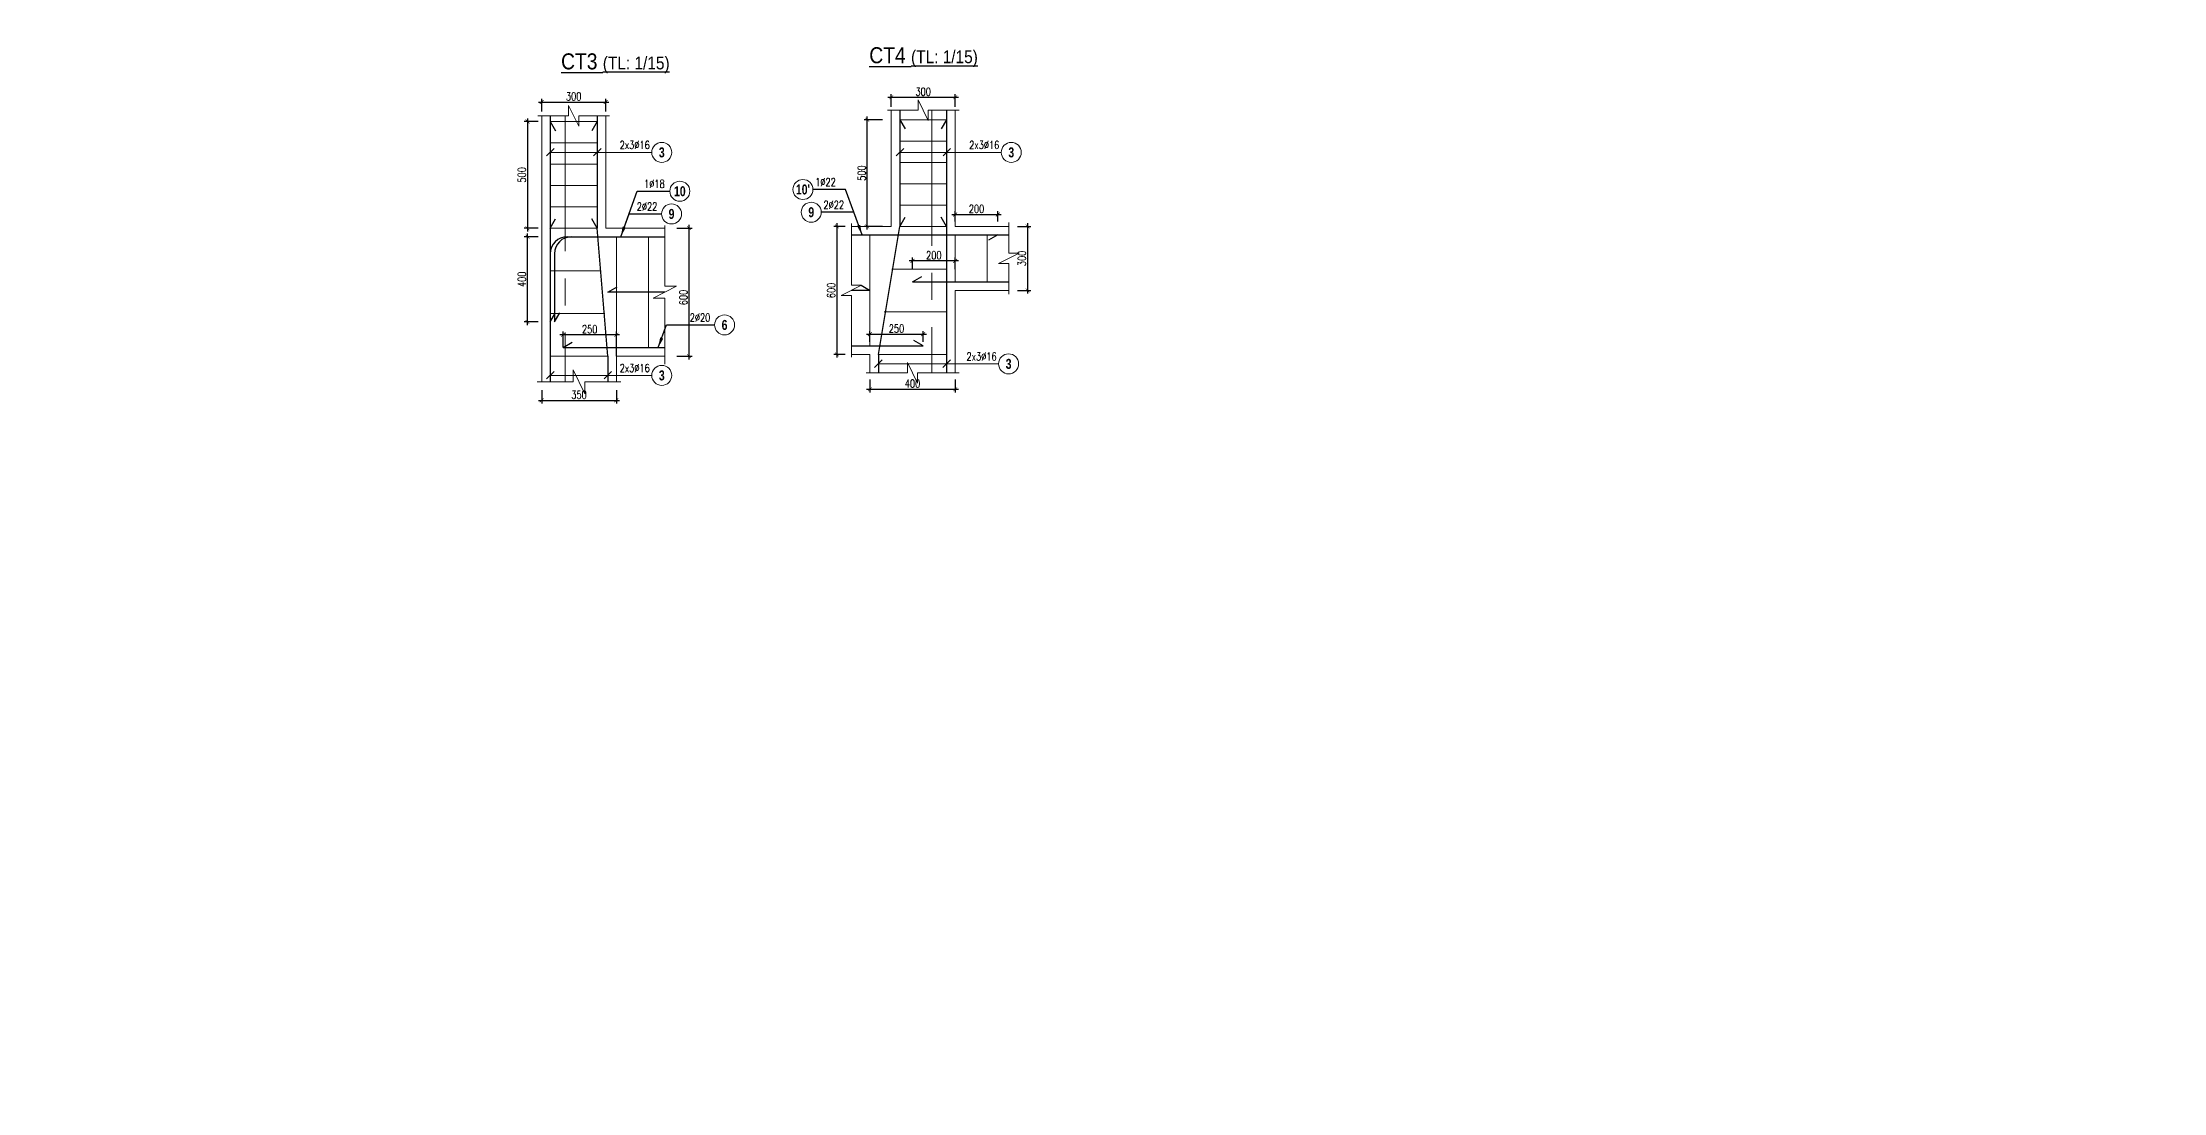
# Model space of a CAD drawing. Header units: millimetres. Extents: x -94324 to 105676, y -98316 to 125800.
# Drawn here: x -4266 to 5676, y 35234 to 40155 of the extents above; entities that cross this region are included whole.
import ezdxf
from ezdxf.enums import TextEntityAlignment as Align

# ---------------------------------------------------------------- set-up
doc = ezdxf.new("R2010")
doc.units = ezdxf.units.MM
doc.header["$MEASUREMENT"] = 0
doc.linetypes.add('CENTER', pattern=[50.8, 31.75, -6.35, 6.35, -6.35])
doc.layers.get('0').update_dxf_attribs({"lineweight": 20})
for name, color, linetype, lineweight in [('7', 7, 'Continuous', 20), ('8', 8, 'Continuous', 13), ('bao', 4, 'Continuous', 20), ('Dim', 8, 'Continuous', 15), ('THEP', 3, 'Continuous', 18), ('thepchu', 1, 'Continuous', 30), ('Truc', 8, 'CENTER', 9)]:
    doc.layers.add(name, color=color, linetype=linetype, lineweight=lineweight)
doc.layers.add('TEXT', color=3, linetype='Continuous')
doc.styles.add('.VnAvantH', font='', dxfattribs={"width": 0.9})
doc.styles.add('.VnHelvetlnsH', font='')
doc.styles.add('romans.shx', font='romans.shx', dxfattribs={"width": 0.75, "bigfont": 'vns.shx'})
doc.styles.get('.VnAvantH').set_extended_font_data('.VnAvantH')
doc.styles.get('.VnHelvetlnsH').set_extended_font_data('.VnHelvetInsH', bold=True)
doc.dimstyles.new('1-15', dxfattribs={"dimscale": 15, "dimtxt": 2.5, "dimasz": 1.2, "dimexe": 1, "dimexo": 0, "dimgap": 0.5, "dimtad": 1, "dimdec": 0, "dimzin": 0, "dimdsep": 46, "dimtxsty": 'romans.shx', "dimblk": 'ARCHTICK', "dimcen": 0.09, "dimdle": 1, "dimclrd": 8, "dimclre": 8, "dimclrt": 3, "dimadec": 0, "dimazin": 0, "dimtfac": 1, "dimtdec": 0, "dimtix": 1, "dimtmove": 0, "dimatfit": 3, "dimfxl": 1, "dimtolj": 1, "dimtzin": 0, "dimarcsym": 0})
doc.dimstyles.new('1-40', dxfattribs={"dimscale": 40, "dimtxt": 2.5, "dimasz": 1.2, "dimexe": 1, "dimexo": 0, "dimgap": 0.5, "dimtad": 1, "dimdec": 0, "dimzin": 0, "dimdsep": 46, "dimtxsty": 'romans.shx', "dimblk": 'ARCHTICK', "dimcen": 0.09, "dimdle": 1, "dimclrd": 8, "dimclre": 8, "dimclrt": 3, "dimadec": 0, "dimazin": 0, "dimtfac": 1, "dimtdec": 0, "dimtix": 1, "dimtmove": 0, "dimatfit": 3, "dimfxl": 1, "dimtolj": 1, "dimtzin": 0, "dimarcsym": 0})

# ---------------------------------------------------------------- blocks, each defined once
blk = doc.blocks.new('_ArchTick')
at = {"layer": 'Dim', "color": 0, "const_width": 0.15}
blk.add_lwpolyline([(-0.5, -0.5), (0.5, 0.5)], dxfattribs=at)
blk = doc.blocks.new('*D256')
at = {"layer": 'Defpoints', "color": 0, "transparency": 16777216}
for p in [(-1926.1, 38526), (-1576.1, 38526), (-1576.1, 38477.5)]:
    blk.add_point(p, dxfattribs=at)
at = {"layer": 'Dim', "color": 8, "lineweight": -2, "transparency": 16777216}
for p, q in [((-1941.1, 38477.5), (-1561.1, 38477.5)), ((-1926.1, 38526), (-1926.1, 38462.5)), ((-1576.1, 38526), (-1576.1, 38462.5))]:
    blk.add_line(p, q, dxfattribs=at)
at = {"layer": 'Dim', "color": 8, "lineweight": -2, "transparency": 16777216, "xscale": 18, "yscale": 18, "zscale": 18, "rotation": 180}
blk.add_blockref('_ArchTick', (-1926.1, 38477.5), dxfattribs=at)
at = {"layer": 'Dim', "color": 8, "lineweight": -2, "transparency": 16777216, "xscale": 18, "yscale": 18, "zscale": 18}
blk.add_blockref('_ArchTick', (-1576.1, 38477.5), dxfattribs=at)
at = {"layer": 'Dim', "color": 3, "transparency": 16777216, "insert": (-1751.1, 38503.8), "char_height": 37.5, "attachment_point": 5, "style": 'romans.shx'}
blk.add_mtext('\\A1;350', dxfattribs=at)
blk = doc.blocks.new('*D257')
at = {"layer": 'Defpoints', "color": 0, "transparency": 16777216}
for p in [(-1292.5, 39284.5), (-1292.5, 38684.5), (-1235.75, 38684.5)]:
    blk.add_point(p, dxfattribs=at)
at = {"layer": 'Dim', "color": 8, "lineweight": -2, "transparency": 16777216}
for p, q in [((-1292.5, 39284.5), (-1220.75, 39284.5)), ((-1235.75, 39299.5), (-1235.75, 38669.5)), ((-1292.5, 38684.5), (-1220.75, 38684.5))]:
    blk.add_line(p, q, dxfattribs=at)
at = {"layer": 'Dim', "color": 8, "lineweight": -2, "transparency": 16777216, "xscale": 18, "yscale": 18, "zscale": 18}
for p, rotation in [((-1235.75, 39284.5), 90), ((-1235.75, 38684.5), 270)]:
    blk.add_blockref('_ArchTick', p, dxfattribs=dict(at, rotation=rotation))
at = {"layer": 'Dim', "color": 3, "transparency": 16777216, "insert": (-1262, 38959.5), "char_height": 37.5, "attachment_point": 5, "rotation": 90, "style": 'romans.shx'}
blk.add_mtext('\\A1;600', dxfattribs=at)
blk = doc.blocks.new('*D258')
at = {"layer": 'Defpoints', "color": 0, "transparency": 16777216}
for p in [(-1626.1, 39875.5), (-1926.1, 39831.5), (-1626.1, 39831.5)]:
    blk.add_point(p, dxfattribs=at)
at = {"layer": 'Dim', "color": 8, "lineweight": -2, "transparency": 16777216}
for p, q in [((-1941.1, 39875.5), (-1611.1, 39875.5)), ((-1926.1, 39831.5), (-1926.1, 39890.5)), ((-1626.1, 39831.5), (-1626.1, 39890.5))]:
    blk.add_line(p, q, dxfattribs=at)
at = {"layer": 'Dim', "color": 8, "lineweight": -2, "transparency": 16777216, "xscale": 18, "yscale": 18, "zscale": 18, "rotation": 180}
blk.add_blockref('_ArchTick', (-1926.1, 39875.5), dxfattribs=at)
at = {"layer": 'Dim', "color": 8, "lineweight": -2, "transparency": 16777216, "xscale": 18, "yscale": 18, "zscale": 18}
blk.add_blockref('_ArchTick', (-1626.1, 39875.5), dxfattribs=at)
at = {"layer": 'Dim', "color": 3, "transparency": 16777216, "insert": (-1776.1, 39901.8), "char_height": 37.5, "attachment_point": 5, "style": 'romans.shx'}
blk.add_mtext('\\A1;300', dxfattribs=at)
blk = doc.blocks.new('*D259')
at = {"layer": 'Defpoints', "color": 0, "transparency": 16777216}
for p in [(-1826.1, 38784.5), (-1826.1, 38724.5), (-1576.1, 38684.5)]:
    blk.add_point(p, dxfattribs=at)
at = {"layer": 'Dim', "color": 8, "lineweight": -2, "transparency": 16777216}
for p, q in [((-1561.1, 38784.5), (-1841.1, 38784.5)), ((-1826.1, 38724.5), (-1826.1, 38799.5)), ((-1576.1, 38684.5), (-1576.1, 38799.5))]:
    blk.add_line(p, q, dxfattribs=at)
at = {"layer": 'Dim', "color": 8, "lineweight": -2, "transparency": 16777216, "xscale": 18, "yscale": 18, "zscale": 18, "rotation": 180}
blk.add_blockref('_ArchTick', (-1826.1, 38784.5), dxfattribs=at)
at = {"layer": 'Dim', "color": 8, "lineweight": -2, "transparency": 16777216, "xscale": 18, "yscale": 18, "zscale": 18}
blk.add_blockref('_ArchTick', (-1576.1, 38784.5), dxfattribs=at)
at = {"layer": 'Dim', "color": 3, "transparency": 16777216, "insert": (-1701.1, 38810.8), "char_height": 37.5, "attachment_point": 5, "style": 'romans.shx'}
blk.add_mtext('\\A1;250', dxfattribs=at)
blk = doc.blocks.new('*D260')
at = {"layer": 'Defpoints', "color": 0, "transparency": 16777216}
for p in [(-1992.5, 39244.5), (-1942, 39244.5), (-1942, 38845)]:
    blk.add_point(p, dxfattribs=at)
at = {"layer": 'Dim', "color": 8, "lineweight": -2, "transparency": 16777216}
for p, q in [((-1942, 39244.5), (-2007.5, 39244.5)), ((-1992.5, 38830), (-1992.5, 39259.5)), ((-1942, 38845), (-2007.5, 38845))]:
    blk.add_line(p, q, dxfattribs=at)
at = {"layer": 'Dim', "color": 8, "lineweight": -2, "transparency": 16777216, "xscale": 18, "yscale": 18, "zscale": 18}
for p, rotation in [((-1992.5, 39244.5), 90), ((-1992.5, 38845), 270)]:
    blk.add_blockref('_ArchTick', p, dxfattribs=dict(at, rotation=rotation))
at = {"layer": 'Dim', "color": 3, "transparency": 16777216, "insert": (-2018.75, 39044.75), "char_height": 37.5, "attachment_point": 5, "rotation": 90, "style": 'romans.shx'}
blk.add_mtext('\\A1;400', dxfattribs=at)
blk = doc.blocks.new('*D261')
at = {"layer": 'Defpoints', "color": 0, "transparency": 16777216}
for p in [(-388, 38575.125), (12, 38575.125), (12, 38529.625)]:
    blk.add_point(p, dxfattribs=at)
at = {"layer": 'Dim', "color": 8, "lineweight": -2, "transparency": 16777216}
for p, q in [((-388, 38575.125), (-388, 38514.625)), ((12, 38575.125), (12, 38514.625)), ((-403, 38529.625), (27, 38529.625))]:
    blk.add_line(p, q, dxfattribs=at)
at = {"layer": 'Dim', "color": 8, "lineweight": -2, "transparency": 16777216, "xscale": 18, "yscale": 18, "zscale": 18, "rotation": 180}
blk.add_blockref('_ArchTick', (-388, 38529.625), dxfattribs=at)
at = {"layer": 'Dim', "color": 8, "lineweight": -2, "transparency": 16777216, "xscale": 18, "yscale": 18, "zscale": 18}
blk.add_blockref('_ArchTick', (12, 38529.625), dxfattribs=at)
at = {"layer": 'Dim', "color": 3, "transparency": 16777216, "insert": (-188, 38555.875), "char_height": 37.5, "attachment_point": 5, "style": 'romans.shx'}
blk.add_mtext('\\A1;400', dxfattribs=at)
blk = doc.blocks.new('*D262')
at = {"layer": 'Defpoints', "color": 0, "transparency": 16777216}
for p in [(304, 39292.625), (304, 38992.625), (351, 38992.625)]:
    blk.add_point(p, dxfattribs=at)
at = {"layer": 'Dim', "color": 8, "lineweight": -2, "transparency": 16777216}
for p, q in [((304, 39292.625), (366, 39292.625)), ((351, 39307.625), (351, 38977.625)), ((304, 38992.625), (366, 38992.625))]:
    blk.add_line(p, q, dxfattribs=at)
at = {"layer": 'Dim', "color": 8, "lineweight": -2, "transparency": 16777216, "xscale": 18, "yscale": 18, "zscale": 18}
for p, rotation in [((351, 39292.625), 90), ((351, 38992.625), 270)]:
    blk.add_blockref('_ArchTick', p, dxfattribs=dict(at, rotation=rotation))
at = {"layer": 'Dim', "color": 3, "transparency": 16777216, "insert": (324.75, 39142.625), "char_height": 37.5, "attachment_point": 5, "rotation": 90, "style": 'romans.shx'}
blk.add_mtext('\\A1;300', dxfattribs=at)
blk = doc.blocks.new('*D263')
at = {"layer": 'Defpoints', "color": 0, "transparency": 16777216}
for p in [(-504, 39292.625), (-542.5, 38692.625), (-504, 38692.625)]:
    blk.add_point(p, dxfattribs=at)
at = {"layer": 'Dim', "color": 8, "lineweight": -2, "transparency": 16777216}
for p, q in [((-504, 39292.625), (-557.5, 39292.625)), ((-542.5, 39307.625), (-542.5, 38677.625)), ((-504, 38692.625), (-557.5, 38692.625))]:
    blk.add_line(p, q, dxfattribs=at)
at = {"layer": 'Dim', "color": 8, "lineweight": -2, "transparency": 16777216, "xscale": 18, "yscale": 18, "zscale": 18}
for p, rotation in [((-542.5, 39292.625), 90), ((-542.5, 38692.625), 270)]:
    blk.add_blockref('_ArchTick', p, dxfattribs=dict(at, rotation=rotation))
at = {"layer": 'Dim', "color": 3, "transparency": 16777216, "insert": (-568.75, 38992.625), "char_height": 37.5, "attachment_point": 5, "rotation": 90, "style": 'romans.shx'}
blk.add_mtext('\\A1;600', dxfattribs=at)
blk = doc.blocks.new('*D264')
at = {"layer": 'Defpoints', "color": 0, "transparency": 16777216}
for p in [(12, 39897.625), (-288, 39853.625), (12, 39853.625)]:
    blk.add_point(p, dxfattribs=at)
at = {"layer": 'Dim', "color": 8, "lineweight": -2, "transparency": 16777216}
for p, q in [((-303, 39897.625), (27, 39897.625)), ((-288, 39853.625), (-288, 39912.625)), ((12, 39853.625), (12, 39912.625))]:
    blk.add_line(p, q, dxfattribs=at)
at = {"layer": 'Dim', "color": 8, "lineweight": -2, "transparency": 16777216, "xscale": 18, "yscale": 18, "zscale": 18, "rotation": 180}
blk.add_blockref('_ArchTick', (-288, 39897.625), dxfattribs=at)
at = {"layer": 'Dim', "color": 8, "lineweight": -2, "transparency": 16777216, "xscale": 18, "yscale": 18, "zscale": 18}
blk.add_blockref('_ArchTick', (12, 39897.625), dxfattribs=at)
at = {"layer": 'Dim', "color": 3, "transparency": 16777216, "insert": (-138, 39923.875), "char_height": 37.5, "attachment_point": 5, "style": 'romans.shx'}
blk.add_mtext('\\A1;300', dxfattribs=at)
blk = doc.blocks.new('*D265')
at = {"layer": 'Defpoints', "color": 0, "transparency": 16777216}
for p in [(-138, 38787.5), (-388, 38751.5), (-138, 38751.5)]:
    blk.add_point(p, dxfattribs=at)
at = {"layer": 'Dim', "color": 8, "lineweight": -2, "transparency": 16777216}
for p, q in [((-403, 38787.5), (-123, 38787.5)), ((-388, 38751.5), (-388, 38802.5)), ((-138, 38751.5), (-138, 38802.5))]:
    blk.add_line(p, q, dxfattribs=at)
at = {"layer": 'Dim', "color": 8, "lineweight": -2, "transparency": 16777216, "xscale": 18, "yscale": 18, "zscale": 18, "rotation": 180}
blk.add_blockref('_ArchTick', (-388, 38787.5), dxfattribs=at)
at = {"layer": 'Dim', "color": 8, "lineweight": -2, "transparency": 16777216, "xscale": 18, "yscale": 18, "zscale": 18}
blk.add_blockref('_ArchTick', (-138, 38787.5), dxfattribs=at)
at = {"layer": 'Dim', "color": 3, "transparency": 16777216, "insert": (-263, 38813.75), "char_height": 37.5, "attachment_point": 5, "style": 'romans.shx'}
blk.add_mtext('\\A1;250', dxfattribs=at)
blk = doc.blocks.new('*D266')
at = {"layer": 'Defpoints', "color": 0, "transparency": 16777216}
for p in [(12, 39316.125), (212, 39348.625), (212, 39316.125)]:
    blk.add_point(p, dxfattribs=at)
at = {"layer": 'Dim', "color": 8, "lineweight": -2, "transparency": 16777216}
for p, q in [((-3, 39348.625), (227, 39348.625)), ((12, 39316.125), (12, 39363.625)), ((212, 39316.125), (212, 39363.625))]:
    blk.add_line(p, q, dxfattribs=at)
at = {"layer": 'Dim', "color": 8, "lineweight": -2, "transparency": 16777216, "xscale": 18, "yscale": 18, "zscale": 18, "rotation": 180}
blk.add_blockref('_ArchTick', (12, 39348.625), dxfattribs=at)
at = {"layer": 'Dim', "color": 8, "lineweight": -2, "transparency": 16777216, "xscale": 18, "yscale": 18, "zscale": 18}
blk.add_blockref('_ArchTick', (212, 39348.625), dxfattribs=at)
at = {"layer": 'Dim', "color": 3, "transparency": 16777216, "insert": (112, 39374.875), "char_height": 37.5, "attachment_point": 5, "style": 'romans.shx'}
blk.add_mtext('\\A1;200', dxfattribs=at)
blk = doc.blocks.new('*D292')
at = {"layer": 'Defpoints', "color": 0, "transparency": 16777216}
for p in [(-188, 39131.5), (-188, 39092.5), (12, 39092.5)]:
    blk.add_point(p, dxfattribs=at)
at = {"layer": 'Dim', "color": 8, "lineweight": -2, "transparency": 16777216}
for p, q in [((27, 39131.5), (-203, 39131.5)), ((-188, 39092.5), (-188, 39146.5)), ((12, 39092.5), (12, 39146.5))]:
    blk.add_line(p, q, dxfattribs=at)
at = {"layer": 'Dim', "color": 8, "lineweight": -2, "transparency": 16777216, "xscale": 18, "yscale": 18, "zscale": 18, "rotation": 180}
blk.add_blockref('_ArchTick', (-188, 39131.5), dxfattribs=at)
at = {"layer": 'Dim', "color": 8, "lineweight": -2, "transparency": 16777216, "xscale": 18, "yscale": 18, "zscale": 18}
blk.add_blockref('_ArchTick', (12, 39131.5), dxfattribs=at)
at = {"layer": 'Dim', "color": 3, "transparency": 16777216, "insert": (-88, 39157.75), "char_height": 37.5, "attachment_point": 5, "style": 'romans.shx'}
blk.add_mtext('\\A1;200', dxfattribs=at)
blk = doc.blocks.new('*D293')
at = {"layer": 'Defpoints', "color": 0, "transparency": 16777216}
for p in [(-1942, 39784), (-1992.5, 39284), (-1942, 39284)]:
    blk.add_point(p, dxfattribs=at)
at = {"layer": 'Dim', "color": 8, "lineweight": -2, "transparency": 16777216}
for p, q in [((-1942, 39784), (-2007.5, 39784)), ((-1992.5, 39799), (-1992.5, 39269)), ((-1942, 39284), (-2007.5, 39284))]:
    blk.add_line(p, q, dxfattribs=at)
at = {"layer": 'Dim', "color": 8, "lineweight": -2, "transparency": 16777216, "xscale": 18, "yscale": 18, "zscale": 18}
for p, rotation in [((-1992.5, 39784), 90), ((-1992.5, 39284), 270)]:
    blk.add_blockref('_ArchTick', p, dxfattribs=dict(at, rotation=rotation))
at = {"layer": 'Dim', "color": 3, "transparency": 16777216, "insert": (-2018.75, 39534), "char_height": 37.5, "attachment_point": 5, "rotation": 90, "style": 'romans.shx'}
blk.add_mtext('\\A1;500', dxfattribs=at)
blk = doc.blocks.new('*D294')
at = {"layer": 'Defpoints', "color": 0, "transparency": 16777216}
for p in [(-400, 39792.625), (-328.5, 39792.625), (-328.5, 39292.625)]:
    blk.add_point(p, dxfattribs=at)
at = {"layer": 'Dim', "color": 8, "lineweight": -2, "transparency": 16777216}
for p, q in [((-328.5, 39792.625), (-415, 39792.625)), ((-400, 39277.625), (-400, 39807.625)), ((-328.5, 39292.625), (-415, 39292.625))]:
    blk.add_line(p, q, dxfattribs=at)
at = {"layer": 'Dim', "color": 8, "lineweight": -2, "transparency": 16777216, "xscale": 18, "yscale": 18, "zscale": 18}
for p, rotation in [((-400, 39792.625), 90), ((-400, 39292.625), 270)]:
    blk.add_blockref('_ArchTick', p, dxfattribs=dict(at, rotation=rotation))
at = {"layer": 'Dim', "color": 3, "transparency": 16777216, "insert": (-426.25, 39542.625), "char_height": 37.5, "attachment_point": 5, "rotation": 90, "style": 'romans.shx'}
blk.add_mtext('\\A1;500', dxfattribs=at)
blk = doc.blocks.new("ghichu'")
at = {"color": 8}
blk.add_circle((2.5, 0), 2.5, dxfattribs=at)
at = {"color": 3, "style": 'romans.shx', "width": 0.75}
for tag, p in [('DK', (-0.5, 0.85)), ('KC', (-0.5, -2.97))]:
    blk.add_attdef(tag, text='', height=2, dxfattribs=at).set_placement(p, align=Align.RIGHT)
at = {"color": 7, "style": '.VnHelvetlnsH', "width": 0.75}
blk.add_attdef('SH', text='', height=2.5, dxfattribs=at).set_placement((2.5, 0), align=Align.MIDDLE)
blk = doc.blocks.new('ghichu')
at = {"color": 8}
blk.add_circle((-2.5, 0), 2.5, dxfattribs=at)
at = {"color": 7, "style": '.VnHelvetlnsH', "width": 0.75}
blk.add_attdef('SH', text='', height=2.5, dxfattribs=at).set_placement((-2.5, 0), align=Align.MIDDLE)
at = {"color": 3, "style": 'romans.shx', "width": 0.75}
for tag, p in [('DK', (0.56, 0.85)), ('KC', (0.56, -2.97))]:
    blk.add_attdef(tag, p, '', height=2, dxfattribs=at)

msp = doc.modelspace()

# ---------------------------------------------------------------- linework, layer by layer
at = {"layer": '7'}
msp.add_circle((5675.5, 1684), 100000, dxfattribs=at)
at = {"layer": '8'}
for p, q in [((-1902.8, 39622.8), (-1867.4, 39658.2)), ((-1886.1, 39639.5), (-1410.1, 39639.5)), ((-1682.8, 39622.8), (-1647.4, 39658.2)), ((-264.7, 39622.8), (-229.3, 39658.2)), ((-248, 39639.5), (228, 39639.5)), ((-44.7, 39622.8), (-9.3, 39658.2)), ((-1902.8, 38577.8), (-1867.4, 38613.2)), ((-1886.1, 38594.5), (-1410.1, 38594.5)), ((-1633.8, 38577.8), (-1598.4, 38613.2)), ((-365.7, 38631.9), (-330.3, 38667.2)), ((-349, 38648.5), (215.5, 38648.5)), ((-45.7, 38631.9), (-10.3, 38667.2))]:
    msp.add_line(p, q, dxfattribs=at)
at = {"layer": 'bao'}
for p, q in [((-1926.1, 39811), (-1926.1, 38563.9)), ((-1626.1, 39811), (-1626.1, 39284.5)), ((-288, 39837.1), (-288, 39292.6)), ((12, 39837.1), (12, 39292.6)), ((-1626.1, 39284.5), (-1348.5, 39284.5)), ((-474.5, 39292.6), (-288, 39292.6)), ((12, 39292.6), (263.5, 39292.6)), ((12, 38992.6), (12, 38606.4)), ((12, 38992.6), (263.5, 38992.6)), ((-1576.1, 38684.5), (-1576.1, 38563.9)), ((-1576.1, 38684.5), (-1348.5, 38684.5)), ((-474.5, 38692.6), (-388, 38692.6)), ((-388, 38692.6), (-388, 38606.4))]:
    msp.add_line(p, q, dxfattribs=at)
at = {"layer": 'Dim'}
for points in [[(-306, 39837.1), (-162, 39837.1), (-162, 39885.1), (-114, 39789.1), (-114, 39837.1), (30, 39837.1)], [(-1944.1, 39811), (-1800.1, 39811), (-1800.1, 39859), (-1752.1, 39763), (-1752.1, 39811), (-1608.1, 39811)], [(-1348.5, 39297), (-1348.5, 39012), (-1293.5, 39012), (-1403.5, 38957), (-1348.5, 38957), (-1348.5, 38647)], [(-474.5, 39305.6), (-474.5, 39016.6), (-426.5, 39016.6), (-522.5, 38968.6), (-474.5, 38968.6), (-474.5, 38679.6)], [(263.5, 39310.6), (263.5, 39166.6), (311.5, 39166.6), (215.5, 39118.6), (263.5, 39118.6), (263.5, 38974.6)], [(-1947.1, 38563.9), (-1779.1, 38563.9), (-1779.1, 38619.9), (-1723.1, 38507.9), (-1723.1, 38563.9), (-1555.1, 38563.9)], [(-406, 38606.4), (-212, 38606.4), (-212, 38654.4), (-164, 38558.4), (-164, 38606.4), (30, 38606.4)]]:
    msp.add_lwpolyline(points, dxfattribs=at)
at = {"layer": 'THEP'}
for p, q in [((-1666.1, 39784.5), (-1886.1, 39784.5)), ((-28, 39792.6), (-248, 39792.6)), ((-1666.1, 39684.5), (-1886.1, 39684.5)), ((-28, 39692.6), (-248, 39692.6)), ((-1666.1, 39584.5), (-1886.1, 39584.5)), ((-28, 39592.6), (-248, 39592.6)), ((-1666.1, 39484.5), (-1886.1, 39484.5)), ((-28, 39492.6), (-248, 39492.6)), ((-1666.1, 39384.5), (-1886.1, 39384.5)), ((-248, 39392.6), (-28, 39392.6)), ((-28, 39392.6), (-248, 39392.6)), ((-1666.1, 39284.5), (-1886.1, 39284.5)), ((-248, 39292.6), (-28, 39292.6)), ((-1576.1, 39244.5), (-1576.1, 38724.5)), ((-1426.1, 39244.5), (-1426.1, 38724.5)), ((-388, 39252.6), (-388, 38732.6)), ((12, 39032.6), (12, 39252.6)), ((162, 39032.6), (162, 39252.6)), ((-1886.1, 39084.5), (-1647.9, 39084.5)), ((-284.4, 39092.6), (-28, 39092.6)), ((-1886.1, 38884.5), (-1629.7, 38884.5)), ((-320.7, 38892.6), (-28, 38892.6)), ((-1886.1, 38684.5), (-1616.1, 38684.5)), ((-348, 38692.6), (-28, 38692.6))]:
    msp.add_line(p, q, dxfattribs=at)
at = {"layer": 'thepchu'}
for p, q in [((-1886.1, 39811), (-1886.1, 38563.9)), ((-1886.1, 39784), (-1861.1, 39740.7)), ((-1666.1, 39784.5), (-1691.1, 39741.2)), ((-1666.1, 39811), (-1666.1, 39284.5)), ((-248, 39837.1), (-248, 39292.6)), ((-248, 39792.6), (-223, 39749.3)), ((-28, 39792.6), (-53, 39749.3)), ((-28, 39837.1), (-28, 38606.4)), ((-1886.1, 39285), (-1861.1, 39328.3)), ((-1666.1, 39284.5), (-1691.1, 39327.8)), ((-1616.1, 38684.5), (-1666.1, 39284.5)), ((-348, 38692.6), (-248, 39292.6)), ((-248, 39292.6), (-223, 39335.9)), ((-28, 39292.6), (-53, 39335.9)), ((-1806.1, 39244.5), (-1348.5, 39244.5)), ((-1626.1, 39244.5), (-1348.5, 39244.5)), ((-474.5, 39252.6), (263.5, 39252.6)), ((-474.5, 39252.6), (263.5, 39252.6)), ((212, 39252.6), (168.7, 39227.6)), ((-1866.1, 39164.5), (-1866.1, 38845)), ((-1616.1, 38984.5), (-1572.8, 39009.5)), ((-1348.5, 38984.5), (-1616.1, 38984.5)), ((-388, 38992.6), (-474.5, 38992.6)), ((-389.3, 38992.6), (-428.8, 39015.5)), ((-188, 39032.6), (-144.7, 39057.6)), ((-188, 39032.6), (263.5, 39032.6)), ((-1886.1, 38845), (-1861.1, 38888.3)), ((-1866.1, 38845), (-1841.1, 38888.3)), ((-1826.1, 38724.5), (-1782.8, 38749.5)), ((-1826.1, 38724.5), (-1348.5, 38724.5)), ((-1616.1, 38684.5), (-1616.1, 38563.9)), ((-1576.1, 38724.5), (-1348.5, 38724.5)), ((-474.5, 38732.6), (-388, 38732.6)), ((-474.5, 38732.6), (-138, 38732.6)), ((-348, 38692.6), (-348, 38606.4)), ((-138, 38732.6), (-181.3, 38757.6))]:
    msp.add_line(p, q, dxfattribs=at)
for centre in [(-1806.1, 39164.5), (-1786.1, 39164.5)]:
    msp.add_arc(centre, 80, 90, 180, dxfattribs=at)
at = {"layer": 'Truc', "ltscale": 20}
for p, q in [((-1816.1, 39811), (-1816.1, 38563.9)), ((-98, 39837.1), (-98, 38606.4))]:
    msp.add_line(p, q, dxfattribs=at)

# ---------------------------------------------------------------- block references
ref = msp.add_blockref("ghichu'", (-1410.1, 39639.5), dxfattribs=dict(xscale=18.75, yscale=18.75, zscale=18.75))
ref.add_attrib('SH', '3', dxfattribs={"color": 7, "height": 46.9, "style": '.VnHelvetlnsH', "width": 0.75}).set_placement((-1363.2, 39639.5), align=Align.MIDDLE)
ref.add_attrib('DK', '2x3%%c16', dxfattribs={"color": 3, "height": 37.5, "style": 'romans.shx', "width": 0.75}).set_placement((-1419.4, 39655.4), align=Align.RIGHT)
ref = msp.add_blockref("ghichu'", (228, 39639.5), dxfattribs=dict(xscale=18.75, yscale=18.75, zscale=18.75))
ref.add_attrib('SH', '3', dxfattribs={"color": 7, "height": 46.9, "style": '.VnHelvetlnsH', "width": 0.75}).set_placement((274.9, 39639.5), align=Align.MIDDLE)
ref.add_attrib('DK', '2x3%%c16', dxfattribs={"color": 3, "height": 37.5, "style": 'romans.shx', "width": 0.75}).set_placement((218.7, 39655.4), align=Align.RIGHT)
ref = msp.add_blockref('ghichu', (-1325.4, 39457.5), dxfattribs=dict(xscale=-18.75, yscale=18.75, zscale=18.75))
ref.add_attrib('SH', '10', dxfattribs={"color": 7, "height": 46.88, "style": '.VnHelvetlnsH', "width": 0.75}).set_placement((-1278.5, 39457.5), align=Align.MIDDLE)
ref.add_attrib('DK', '1%%c18', (-1445.8, 39473.4), dxfattribs={"color": 3, "height": 37.5, "style": 'romans.shx', "width": 0.75})
ref = msp.add_blockref('ghichu', (-654.6, 39465.6), dxfattribs=dict(xscale=18.75, yscale=18.75, zscale=18.75))
ref.add_attrib('SH', "10'", dxfattribs={"color": 7, "height": 46.88, "style": '.VnHelvetlnsH', "width": 0.75}).set_placement((-701.5, 39465.6), align=Align.MIDDLE)
ref.add_attrib('DK', '1%%c22', (-644, 39481.5), dxfattribs={"color": 3, "height": 37.5, "style": 'romans.shx', "width": 0.75})
ref = msp.add_blockref('ghichu', (-1364.2, 39351), dxfattribs=dict(xscale=-18.75, yscale=18.75, zscale=18.75))
ref.add_attrib('SH', '9', dxfattribs={"color": 7, "height": 46.9, "style": '.VnHelvetlnsH', "width": 0.75}).set_placement((-1317.4, 39351), align=Align.MIDDLE)
ref.add_attrib('DK', '2%%c22', (-1480.6, 39366.9), dxfattribs={"color": 3, "height": 37.5, "style": 'romans.shx', "width": 0.75})
ref = msp.add_blockref('ghichu', (-615.8, 39359.1), dxfattribs=dict(xscale=18.75, yscale=18.75, zscale=18.75))
ref.add_attrib('SH', '9', dxfattribs={"color": 7, "height": 46.9, "style": '.VnHelvetlnsH', "width": 0.75}).set_placement((-662.6, 39359.1), align=Align.MIDDLE)
ref.add_attrib('DK', '2%%c22', (-605.2, 39375), dxfattribs={"color": 3, "height": 37.5, "style": 'romans.shx', "width": 0.75})
ref = msp.add_blockref('ghichu', (-1115.7, 38831), dxfattribs=dict(xscale=-18.75, yscale=18.75, zscale=18.75))
ref.add_attrib('SH', '6', dxfattribs={"color": 7, "height": 46.9, "style": '.VnHelvetlnsH', "width": 0.75}).set_placement((-1068.9, 38831), align=Align.MIDDLE)
ref.add_attrib('DK', '2%%c20', (-1232.1, 38846.9), dxfattribs={"color": 3, "height": 37.5, "style": 'romans.shx', "width": 0.75})
ref = msp.add_blockref("ghichu'", (215.5, 38648.5), dxfattribs=dict(xscale=18.75, yscale=18.75, zscale=18.75))
ref.add_attrib('SH', '3', dxfattribs={"color": 7, "height": 46.9, "style": '.VnHelvetlnsH', "width": 0.75}).set_placement((262.4, 38648.5), align=Align.MIDDLE)
ref.add_attrib('DK', '2x3%%c16', dxfattribs={"color": 3, "height": 37.5, "style": 'romans.shx', "width": 0.75}).set_placement((206.2, 38664.4), align=Align.RIGHT)
ref = msp.add_blockref("ghichu'", (-1410.1, 38594.5), dxfattribs=dict(xscale=18.75, yscale=18.75, zscale=18.75))
ref.add_attrib('SH', '3', dxfattribs={"color": 7, "height": 46.9, "style": '.VnHelvetlnsH', "width": 0.75}).set_placement((-1363.2, 38594.5), align=Align.MIDDLE)
ref.add_attrib('DK', '2x3%%c16', dxfattribs={"color": 3, "height": 37.5, "style": 'romans.shx', "width": 0.75}).set_placement((-1419.4, 38610.4), align=Align.RIGHT)

# ---------------------------------------------------------------- texts
at = {"layer": 'TEXT', "char_height": 75, "width": 2741.85, "attachment_point": 2, "style": '.VnAvantH'}
for s, insert in [('{\\Lct3 \\H0.8x;(tl: 1/15)}', (-1580.8, 40103.5)), ('{\\Lct4 \\H0.8x;(tl: 1/15)}', (-136.2, 40132.3))]:
    msp.add_mtext(s, dxfattribs=dict(at, insert=insert))

# ---------------------------------------------------------------- dimensions: what is measured, and where the dimension line sits
at = {"layer": 'Dim'}
for base, p1, p2, picture, middle in [((-1626.1, 39875.5), (-1926.1, 39831.5), (-1626.1, 39831.5), '*D258', (-1776.1, 39901.8)), ((12, 39897.6), (-288, 39853.6), (12, 39853.6), '*D264', (-138, 39923.9)), ((212, 39348.6), (12, 39316.1), (212, 39316.1), '*D266', (112, 39374.9)), ((-188, 39131.5), (12, 39092.5), (-188, 39092.5), '*D292', (-88, 39157.8)), ((-1826.1, 38784.5), (-1576.1, 38684.5), (-1826.1, 38724.5), '*D259', (-1701.1, 38810.8)), ((-138, 38787.5), (-388, 38751.5), (-138, 38751.5), '*D265', (-263, 38813.8)), ((12, 38529.6), (-388, 38575.1), (12, 38575.1), '*D261', (-188, 38555.9)), ((-1576.1, 38477.5), (-1926.1, 38526), (-1576.1, 38526), '*D256', (-1751.1, 38503.8))]:
    dim = msp.add_linear_dim(base=base, p1=p1, p2=p2, dimstyle='1-15', dxfattribs=at)
    dim.commit()
    dim.dimension.update_dxf_attribs({"geometry": picture, "text_midpoint": middle})
for base, p1, p2, picture, middle in [((-1992.5, 39284), (-1942, 39784), (-1942, 39284), '*D293', (-2018.8, 39534)), ((-400, 39792.6), (-328.5, 39292.6), (-328.5, 39792.6), '*D294', (-426.3, 39542.6)), ((-542.5, 38692.6), (-504, 39292.6), (-504, 38692.6), '*D263', (-568.8, 38992.6)), ((351, 38992.6), (304, 39292.6), (304, 38992.6), '*D262', (324.7, 39142.6)), ((-1992.5, 39244.5), (-1942, 38845), (-1942, 39244.5), '*D260', (-2018.75, 39044.75))]:
    dim = msp.add_linear_dim(base=base, p1=p1, p2=p2, angle=90, dimstyle='1-15', dxfattribs=at)
    dim.commit()
    dim.dimension.update_dxf_attribs({"geometry": picture, "text_midpoint": middle})
dim = msp.add_linear_dim(base=(-1235.8, 38684.5), p1=(-1292.5, 39284.5), p2=(-1292.5, 38684.5), angle=90, dimstyle='1-15', dxfattribs=at)
dim.commit()
dim.dimension.update_dxf_attribs({"geometry": '*D257', "text_midpoint": (-1235.8, 38959.5), "dimtype": 160})

# ---------------------------------------------------------------- leaders
at = {"layer": '8'}
for points in [[(-1555.5, 39244.5), (-1477.8, 39457.5), (-1325.4, 39457.5)], [(-424.5, 39252.6), (-502.2, 39465.6), (-654.6, 39465.6)], [(-1555.5, 39244.5), (-1516.6, 39351), (-1364.2, 39351)], [(-424.5, 39252.6), (-463.4, 39359.1), (-615.8, 39359.1)], [(-1380, 38724.5), (-1341.1, 38831), (-1115.7, 38831)]]:
    msp.add_leader(points, dimstyle='1-40', override={"dimgap": 0.5, "dimtad": 0}, dxfattribs=at)

doc.saveas('drawing.dxf')
